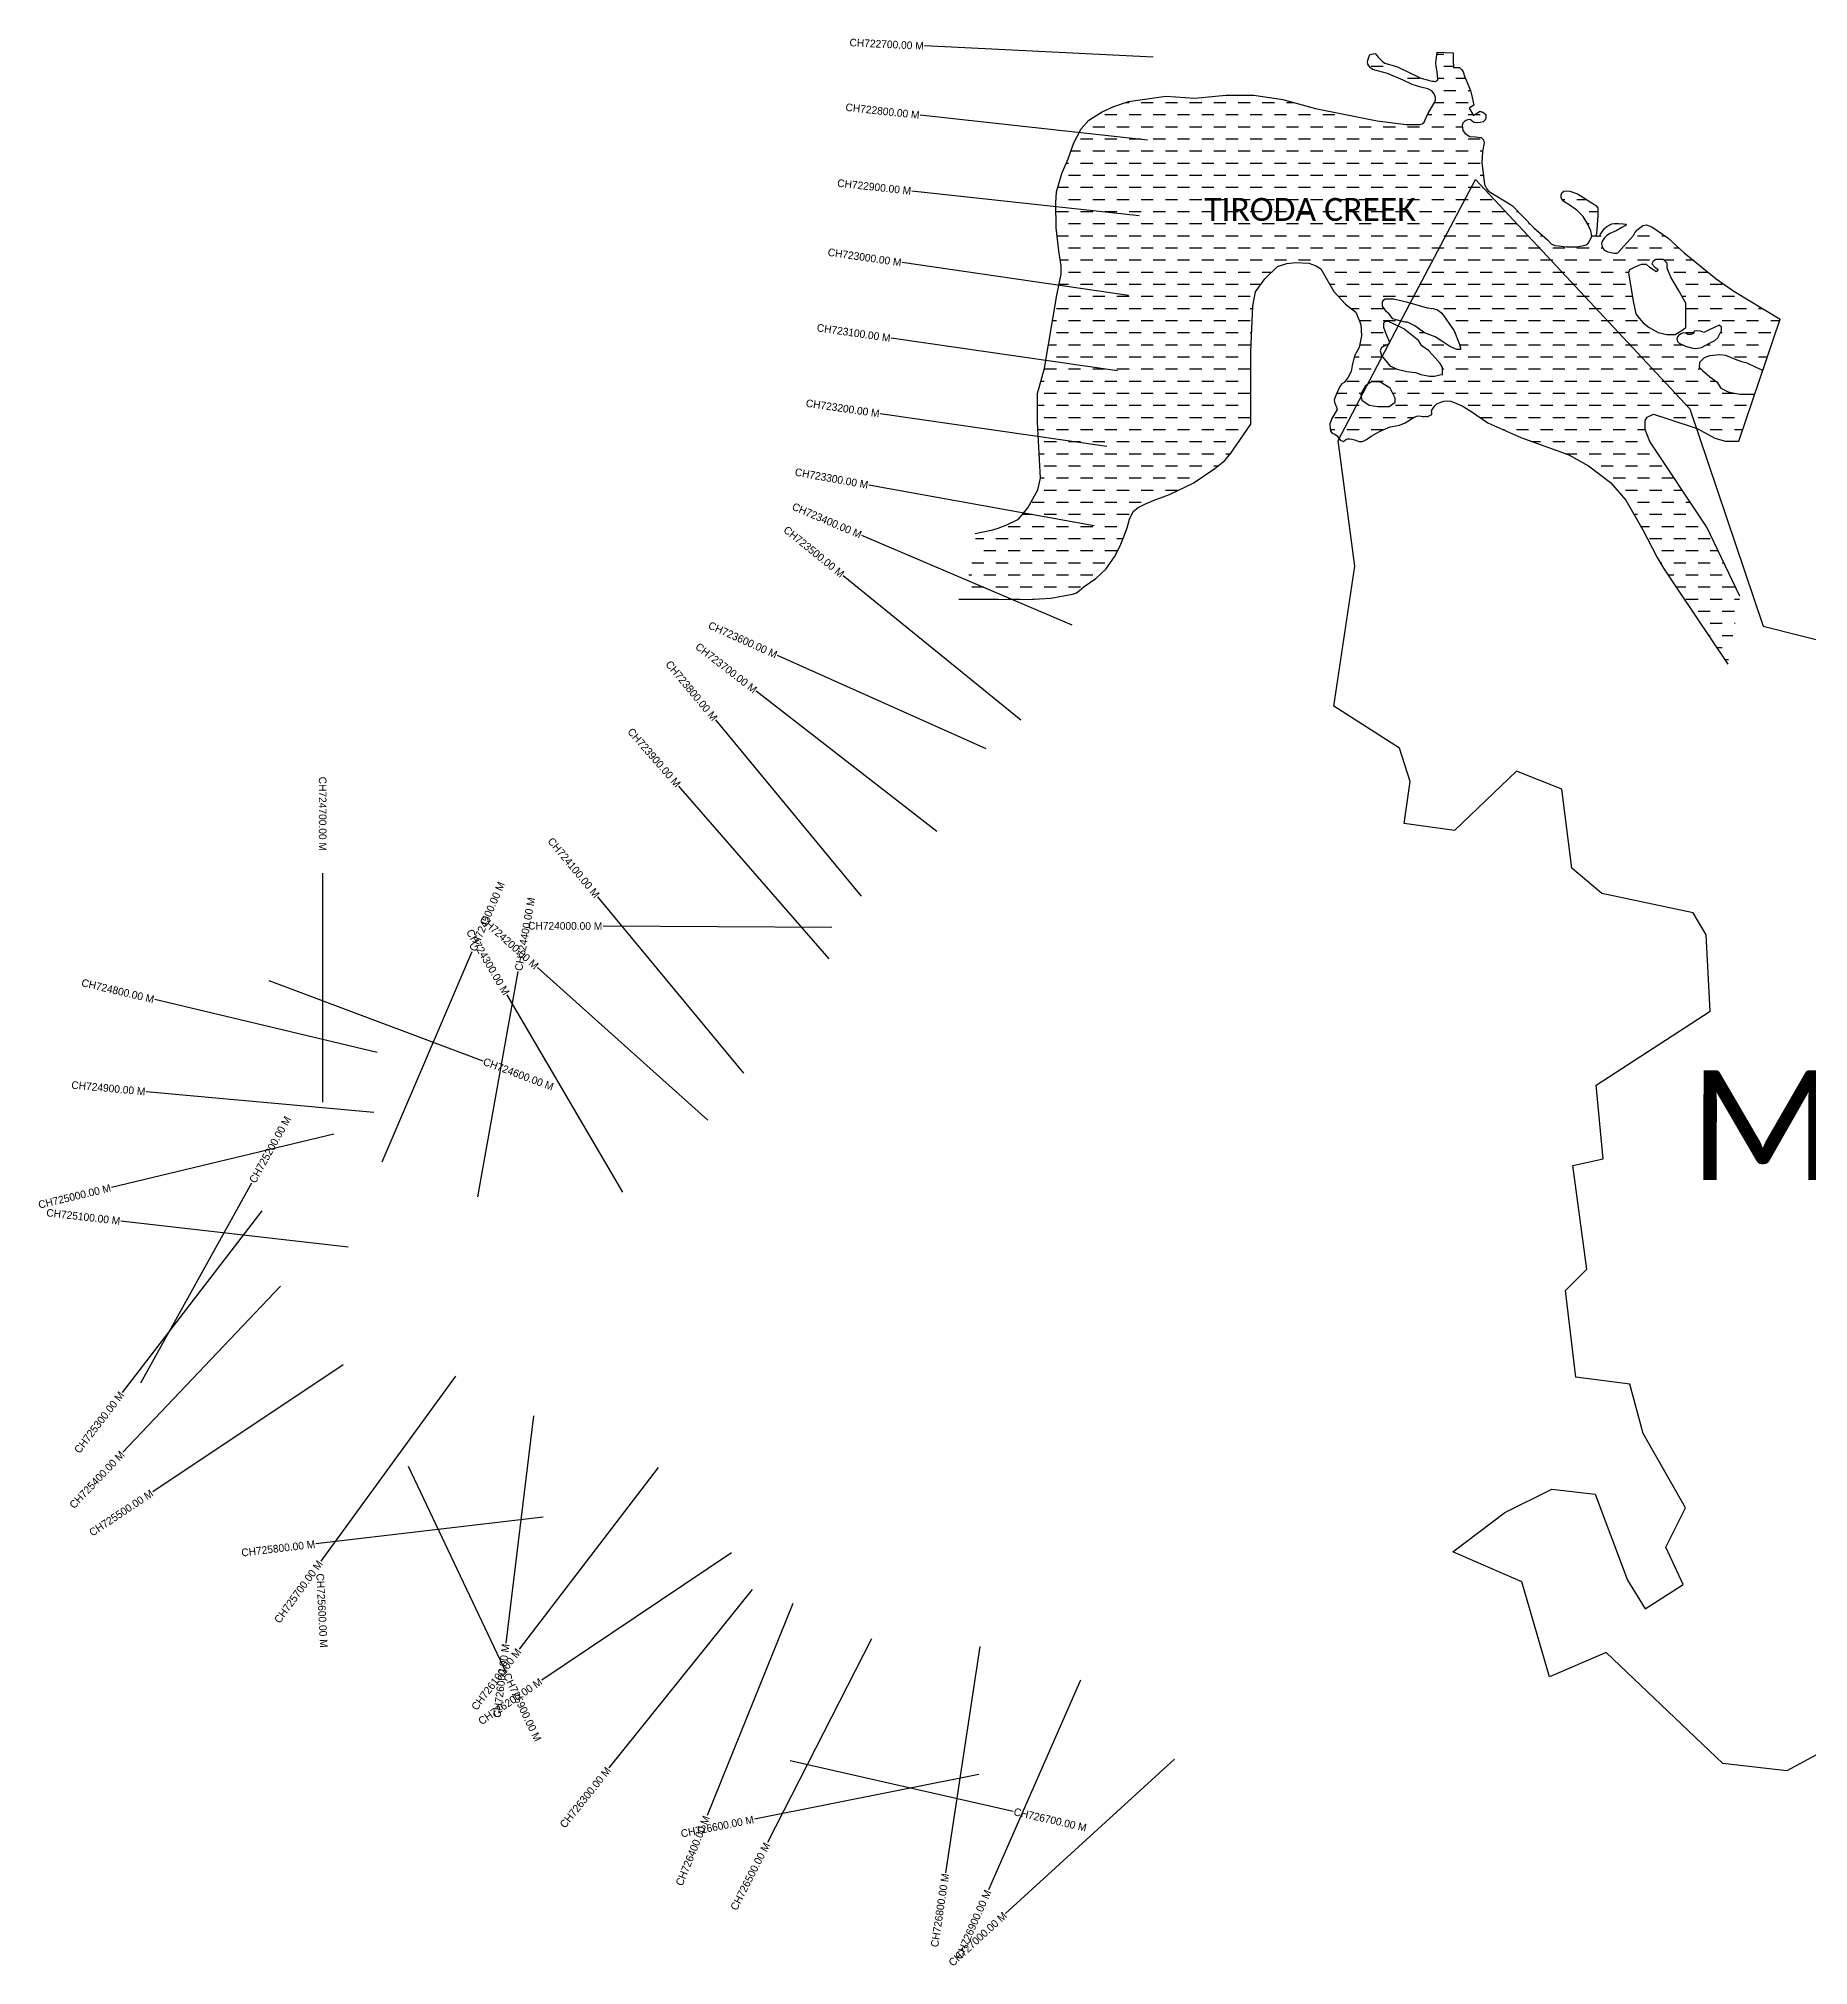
# Model space of a CAD drawing. Header units: metres. Extents: x 355535 to 359260, y 1740268 to 1742794.
# Drawn here: x 355535 to 357856, y 1740268 to 1742794 of the extents above; entities that cross this region are included whole.
import ezdxf
from ezdxf.enums import TextEntityAlignment as Align

# ---------------------------------------------------------------- set-up
doc = ezdxf.new("R2010")
doc.units = ezdxf.units.M
doc.header["$MEASUREMENT"] = 0
for name, color, linetype in [('CREEK', 132, 'Continuous'), ('CS', 134, 'Continuous'), ('CSMark', 6, 'Continuous'), ('village', 3, 'Continuous'), ('VILLAGE NAME', 250, 'Continuous')]:
    doc.layers.add(name, color=color, linetype=linetype)
doc.layers.add('CREEK TEXT', color=7, linetype='Continuous', true_color=0x000000)

msp = doc.modelspace()

# ---------------------------------------------------------------- hatches: boundary and pattern name
at = {"layer": 'CREEK'}
h = msp.add_hatch(dxfattribs=at)
h.set_pattern_fill('DASH', color=256, scale=5)
h.set_pattern_definition([(0, (0, 0), (15.875, 15.875), [15.875, -15.875])])
h.paths.add_polyline_path([(357514.1, 1742529.9), (357496.1, 1742545.6), (357468.6, 1742573.9), (357464.3, 1742577.1), (357436.7, 1742593.6), (357433.8, 1742596.9), (357431.3, 1742602.3), (357429.9, 1742613.1), (357428, 1742631.2), (357428.8, 1742645.6), (357431, 1742656.9), (357430.2, 1742661.1), (357426.8, 1742664), (357419.6, 1742664.7), (357412.2, 1742665.2), (357405.8, 1742669.2), (357403.1, 1742673.3), (357401.9, 1742679.5), (357403.1, 1742682.9), (357404.7, 1742684.7), (357406.7, 1742686.2), (357409.5, 1742687.2), (357411.2, 1742687.4), (357412.8, 1742687.2), (357414.2, 1742686.3), (357415.1, 1742685.4), (357417.5, 1742683.8), (357422.2, 1742683), (357425.9, 1742683.6), (357429.6, 1742684.5), (357431.1, 1742685.8), (357432.6, 1742687.7), (357433.3, 1742690.7), (357433.2, 1742692.3), (357432.9, 1742694), (357431.9, 1742695.1), (357430.3, 1742696.2), (357428.2, 1742697.5), (357427, 1742697.8), (357425.3, 1742698.5), (357417.1, 1742692.9), (357411.1, 1742702.6), (357417.3, 1742706.3), (357415, 1742716.2), (357412.8, 1742725.6), (357409.7, 1742733.9), (357405, 1742744.3), (357403.2, 1742750), (357401.4, 1742753.3), (357398.6, 1742755.7), (357390.5, 1742755.6), (357390.1, 1742765.4), (357390.4, 1742774.9), (357369.4, 1742775.8), (357367.8, 1742765), (357367.5, 1742763.1), (357367.5, 1742761.2), (357367.8, 1742757.1), (357369.2, 1742750.1), (357370.2, 1742740.5), (357369.7, 1742739.2), (357368.6, 1742738.3), (357367, 1742737.4), (357364.9, 1742737.6), (357362.8, 1742737.7), (357360.3, 1742738.2), (357357.8, 1742738.9), (357347.7, 1742741.9), (357329, 1742751), (357323.5, 1742753.6), (357318.1, 1742756.1), (357311.4, 1742758.4), (357305.2, 1742760.1), (357300.7, 1742761.4), (357297.5, 1742763.5), (357292.2, 1742768.7), (357287.8, 1742774), (357280.8, 1742772.6), (357278.7, 1742766.8), (357277.8, 1742763.5), (357278.3, 1742760), (357281.3, 1742755.6), (357284.7, 1742752.9), (357304.1, 1742747.9), (357324.7, 1742739.1), (357336.5, 1742733.4), (357348, 1742730.1), (357357.1, 1742727.9), (357362.2, 1742725), (357365.5, 1742721.3), (357366.9, 1742716.5), (357367, 1742713.2), (357365.7, 1742709.9), (357356.7, 1742694), (357352.1, 1742684.1), (357349.7, 1742681.8), (357346.7, 1742680.8), (357328.7, 1742680.8), (357290.8, 1742685.6), (357209.7, 1742701.9), (357166.7, 1742713.9), (357128.9, 1742719.3), (357092, 1742719.3), (357051.4, 1742715.7), (357013.7, 1742718.1), (356964.5, 1742711.3), (356945.1, 1742704.7), (356929.9, 1742697.7), (356912.4, 1742686.7), (356902.5, 1742675.1), (356893, 1742657.1), (356885.4, 1742635.8), (356877.2, 1742616.8), (356870.1, 1742592.8), (356869.4, 1742578.3), (356869.8, 1742545.6), (356873.2, 1742515.4), (356876.4, 1742495.7), (356876.4, 1742484.7), (356870.5, 1742457.4), (356854.2, 1742361.7), (356845, 1742328.4), (356845, 1742290.8), (356849.2, 1742217.4), (356845.7, 1742202), (356832.4, 1742178.6), (356820.1, 1742163.5), (356805, 1742156.3), (356799.2, 1742154.1), (356793.5, 1742151.9), (356786.7, 1742149.5), (356765.1, 1742145.4), (356755, 1742089), (356742, 1742058.8), (356793.7, 1742058.8), (356832.2, 1742058.5), (356862.6, 1742060.3), (356891.2, 1742065.5), (356896.4, 1742067), (356900.2, 1742070.2), (356906.5, 1742075.6), (356921.5, 1742086), (356934.8, 1742098.3), (356946.3, 1742114.3), (356953.6, 1742128.8), (356958.1, 1742139.5), (356962.8, 1742152.3), (356965.8, 1742163.8), (356970.5, 1742173.6), (356977.1, 1742179.2), (356986, 1742183.5), (356998.4, 1742188.4), (357018.3, 1742196.1), (357049.3, 1742210.7), (357077.9, 1742229.9), (357091, 1742240.5), (357098.8, 1742250.3), (357111.6, 1742268.4), (357124.8, 1742288.1), (357124.8, 1742383.6), (357127.5, 1742443.3), (357131.2, 1742461.5), (357143.3, 1742478.8), (357160, 1742495), (357172, 1742498.8), (357183.9, 1742500.1), (357201, 1742499.2), (357210.7, 1742495.9), (357216.9, 1742491.8), (357233.9, 1742462.3), (357249.2, 1742445.4), (357262.5, 1742435.1), (357269.2, 1742418.9), (357270, 1742404.1), (357267.1, 1742388.6), (357260.7, 1742377.9), (357257.9, 1742364.9), (357256.5, 1742357.2), (357252.7, 1742350), (357247.5, 1742343), (357244.4, 1742341.1), (357241.7, 1742337.8), (357239, 1742332.1), (357236.3, 1742325.8), (357234.4, 1742320), (357234.6, 1742317.5), (357235.2, 1742315.9), (357237.5, 1742310.7), (357238, 1742307.4), (357231.2, 1742295.5), (357228.4, 1742288.1), (357228.8, 1742282.1), (357229.6, 1742279.5), (357230.8, 1742277.4), (357233, 1742275.9), (357235.3, 1742275.2), (357238, 1742272.8), (357241.9, 1742267.2), (357246.3, 1742265.7), (357249.7, 1742268.3), (357251.8, 1742269.1), (357254.5, 1742269.1), (357257.3, 1742268.6), (357261, 1742267.6), (357264.5, 1742266.2), (357267.5, 1742265.3), (357270, 1742265.2), (357272.3, 1742265.9), (357276.6, 1742267.9), (357282.7, 1742272.3), (357294.6, 1742278.9), (357307.5, 1742284.9), (357319.8, 1742287.1), (357327.2, 1742290.1), (357339.3, 1742297.2), (357342.6, 1742298.7), (357345.4, 1742299.1), (357348.4, 1742298.7), (357350.4, 1742298.3), (357352.5, 1742298.4), (357354.3, 1742298.5), (357356.2, 1742297.9), (357362.3, 1742300.8), (357362.2, 1742302), (357362.2, 1742303.1), (357362, 1742304.5), (357362.4, 1742306.6), (357364.1, 1742309.3), (357366.3, 1742312.4), (357369, 1742314.7), (357372, 1742316.3), (357375.3, 1742317.6), (357378, 1742318.3), (357382.6, 1742319), (357387.2, 1742318.5), (357402, 1742312.2), (357413.4, 1742305.3), (357435.6, 1742289.8), (357478.9, 1742270.7), (357541.8, 1742248.2), (357567.8, 1742233.8), (357596.4, 1742211.9), (357616.5, 1742188.7), (357638.8, 1742149.6), (357658, 1742113.4), (357666.1, 1742099.5), (357686, 1742069.3), (357750.3, 1741973.8), (357766.4, 1742062.9), (357723.1, 1742153), (357648.2, 1742265.6), (357642.1, 1742281.2), (357642.1, 1742293.2), (357644.8, 1742297.3), (357652.9, 1742301.4), (357672.9, 1742294.8), (357710.2, 1742282.6), (357733.3, 1742269.9), (357747.2, 1742266.1), (357764.8, 1742266.1), (357785.6, 1742327.5), (357775.6, 1742327.5), (357766.8, 1742327.5), (357759.2, 1742329), (357751, 1742330.7), (357741.2, 1742335.6), (357736.1, 1742343.9), (357726.7, 1742350.4), (357717.4, 1742358.4), (357712.7, 1742363.1), (357713.5, 1742368.9), (357719.6, 1742375.3), (357726.6, 1742377.6), (357739.5, 1742379.2), (357747.9, 1742378.1), (357760.7, 1742373.1), (357768.7, 1742369.9), (357776, 1742368), (357787.7, 1742362.5), (357794.5, 1742359.4), (357796.2, 1742358.6), (357819, 1742425.8), (357758.5, 1742462.5), (357735, 1742478.6), (357693.1, 1742512.6), (357671.8, 1742532.6), (357650.9, 1742546.8), (357643.6, 1742549.7), (357638.8, 1742548.7), (357631, 1742542.4), (357628.7, 1742539.1), (357626.9, 1742535.4), (357606.2, 1742512.6), (357605, 1742512.2), (357603.8, 1742512.2), (357600.9, 1742512.3), (357597.2, 1742513.1), (357593, 1742514.2), (357590.6, 1742515.4), (357588, 1742517.1), (357586.7, 1742518.7), (357585.8, 1742521), (357584.8, 1742524.5), (357585.2, 1742526.5), (357586.3, 1742528.4), (357588.8, 1742532.5), (357591.4, 1742534.9), (357595.9, 1742538.1), (357603.9, 1742541.8), (357611.6, 1742546), (357617.1, 1742549.1), (357617.2, 1742549.9), (357616.7, 1742550.3), (357615.9, 1742550.4), (357613, 1742550.7), (357607.1, 1742551.3), (357601.4, 1742551.3), (357598.5, 1742550.6), (357595.6, 1742549.6), (357591.7, 1742547.2), (357588.7, 1742544.6), (357586.7, 1742541.8), (357583.6, 1742537.3), (357582.4, 1742535.6), (357580.5, 1742534.8), (357578.1, 1742534.5), (357577.6, 1742535.8), (357578.2, 1742538.7), (357578.8, 1742543.3), (357579, 1742549.1), (357580.2, 1742561.6), (357579.8, 1742571.8), (357577.2, 1742574.7), (357573.5, 1742577.5), (357553.2, 1742590), (357543.4, 1742593.8), (357539.5, 1742594.1), (357535.3, 1742593.6), (357532.9, 1742591.5), (357532, 1742588.7), (357531.9, 1742585.4), (357532.7, 1742583), (357533.7, 1742581.2), (357536.6, 1742579), (357542.5, 1742575.8), (357552.4, 1742568.5), (357560.9, 1742560.3), (357567.4, 1742549.6), (357570.6, 1742541.6), (357572, 1742534.8), (357568.8, 1742527.1), (357566, 1742523.7), (357561.6, 1742522.3), (357552.1, 1742520.7), (357539, 1742520.7), (357528.4, 1742521.8), (357523.5, 1742522.5), (357518.8, 1742524.7)])
h.paths.add_polyline_path([(357299.2, 1742451.1), (357301.3, 1742452.6), (357305.4, 1742452.6), (357311.9, 1742452.6), (357321.8, 1742450.3), (357328.6, 1742448.6), (357342.8, 1742444.5), (357356.1, 1742440.7), (357364.2, 1742439.7), (357369.9, 1742438), (357375.5, 1742433.5), (357384.5, 1742420.6), (357391.6, 1742410.4), (357398, 1742393.8), (357400.1, 1742388.4), (357400.1, 1742385.9), (357395.3, 1742385.9), (357386.1, 1742390.1), (357375.4, 1742397.1), (357366.5, 1742402.9), (357352.9, 1742408.1), (357339.9, 1742417.3), (357330.6, 1742422), (357327.2, 1742422), (357317.4, 1742424.5), (357311.1, 1742426.2), (357305.5, 1742433.5), (357302.9, 1742435.3), (357297.7, 1742442.8), (357297.7, 1742448.6)], flags=16)
h.paths.add_polyline_path([(357301.3, 1742422.8), (357305.3, 1742422.8), (357312.7, 1742419.2), (357325.5, 1742413), (357336.6, 1742404.4), (357345, 1742397.9), (357349.1, 1742390.8), (357357.9, 1742384.7), (357363.3, 1742378.9), (357373.4, 1742367.6), (357376.1, 1742362.3), (357376.1, 1742357.3), (357376.1, 1742353.3), (357372.9, 1742352.7), (357365.8, 1742351.3), (357359.2, 1742351.3), (357347.7, 1742353.5), (357340.8, 1742356.1), (357329.6, 1742357.1), (357316.8, 1742360.2), (357307.2, 1742364.7), (357296.2, 1742378.4), (357294.5, 1742384.2), (357295.7, 1742387.7), (357298, 1742389.7), (357302, 1742391.4), (357304.7, 1742392.6), (357305.8, 1742393.7), (357306.6, 1742395.8), (357305.4, 1742398.9), (357301.3, 1742409.4), (357299.1, 1742415.4), (357299.1, 1742420.6)], flags=16)
h.paths.add_polyline_path([(357283.4, 1742343.9), (357294.2, 1742343.9), (357307.6, 1742335.4), (357314.1, 1742322.1), (357314.1, 1742317), (357306.5, 1742311.4), (357291.4, 1742311.4), (357280.1, 1742313), (357270.3, 1742319.6), (357269.3, 1742326.7), (357270.9, 1742330.9), (357275.5, 1742338.3)], flags=16)
h.paths.add_polyline_path([(357620.3, 1742486.6), (357621.6, 1742490.3), (357630.4, 1742495), (357636.7, 1742497.4), (357643.8, 1742497.4), (357647.6, 1742494.1), (357656.3, 1742487.8), (357659, 1742490.8), (357654.8, 1742494.1), (357650.9, 1742498.3), (357652.6, 1742501.9), (357655.9, 1742504), (357659.2, 1742504.1), (357666.3, 1742504.1), (357671.1, 1742499.3), (357671.1, 1742492.6), (357675.8, 1742480.7), (357685.7, 1742463.9), (357695.6, 1742446.9), (357695.6, 1742426.9), (357695.6, 1742414.9), (357689.1, 1742410.6), (357681.5, 1742405.6), (357670.3, 1742405.6), (357659, 1742408.5), (357647.1, 1742414.8), (357639.4, 1742421.2), (357634.4, 1742427.1), (357629.9, 1742432.8), (357626.4, 1742449.4)], flags=16)
h.paths.add_polyline_path([(357683.8, 1742399.9), (357684.6, 1742402.5), (357685.8, 1742404.6), (357688.8, 1742406.5), (357692.5, 1742407.9), (357695.5, 1742407.3), (357698, 1742405.8), (357701.8, 1742405.8), (357705.5, 1742407.1), (357706.5, 1742409.9), (357709.4, 1742410.7), (357714.8, 1742410.1), (357719.2, 1742408.5), (357725.1, 1742411.3), (357731.8, 1742414.5), (357739.1, 1742417.9), (357742.2, 1742415.5), (357742.2, 1742411.2), (357737.5, 1742401.4), (357733.6, 1742398), (357726.6, 1742394.2), (357716.1, 1742388.6), (357708, 1742387.6), (357703, 1742388.1), (357695.1, 1742390.4), (357686.5, 1742394.4), (357684.6, 1742396.4)], flags=16)
h.paths.add_polyline_path([(357055.1, 1742534.2), (357350.7, 1742534.2), (357350.7, 1742606.9), (357055.1, 1742606.9)], flags=24)

# ---------------------------------------------------------------- linework, layer by layer
at = {"layer": 'CREEK', "flags": 128}
for points in [[(356763.5, 1742145.1), (356786.7, 1742149.5), (356793.5, 1742151.9), (356799.2, 1742154.1), (356805, 1742156.3), (356820.1, 1742163.5), (356832.4, 1742178.6), (356845.7, 1742202), (356849.2, 1742217.4), (356845, 1742290.8), (356845, 1742328.4), (356854.2, 1742361.7), (356870.5, 1742457.4), (356876.4, 1742484.7), (356876.4, 1742495.7), (356873.2, 1742515.4), (356869.8, 1742545.6), (356869.4, 1742578.3), (356870.1, 1742592.8), (356877.2, 1742616.8), (356885.4, 1742635.8), (356893, 1742657.1), (356902.5, 1742675.1), (356912.4, 1742686.7), (356929.9, 1742697.7), (356945.1, 1742704.7), (356964.5, 1742711.3), (357013.7, 1742718.1), (357051.4, 1742715.7), (357092, 1742719.3), (357128.9, 1742719.3), (357166.7, 1742713.9), (357209.7, 1742701.9), (357290.8, 1742685.6), (357328.7, 1742680.8), (357346.7, 1742680.8), (357349.7, 1742681.8), (357352.1, 1742684.1), (357356.7, 1742694), (357365.7, 1742709.9), (357367, 1742713.2), (357366.9, 1742716.5), (357365.5, 1742721.3), (357362.2, 1742725), (357357.1, 1742727.9), (357348, 1742730.1), (357336.5, 1742733.4), (357324.7, 1742739.1), (357304.1, 1742747.9), (357284.7, 1742752.9), (357281.3, 1742755.6), (357278.3, 1742760), (357277.8, 1742763.5), (357278.7, 1742766.8), (357280.8, 1742772.6), (357287.8, 1742774), (357292.2, 1742768.7), (357297.5, 1742763.5), (357300.7, 1742761.4), (357305.2, 1742760.1), (357311.4, 1742758.4), (357318.1, 1742756.1), (357323.5, 1742753.6), (357329, 1742751), (357347.7, 1742741.9), (357357.8, 1742738.9), (357360.3, 1742738.2), (357362.8, 1742737.7), (357364.9, 1742737.6), (357367, 1742737.4), (357368.6, 1742738.3), (357369.7, 1742739.2), (357370.2, 1742740.5), (357369.2, 1742750.1), (357367.8, 1742757.1), (357367.5, 1742761.2), (357367.5, 1742763.1), (357367.8, 1742765), (357369.4, 1742775.8), (357390.4, 1742774.9), (357390.1, 1742765.4), (357390.5, 1742755.6), (357398.6, 1742755.7), (357401.4, 1742753.3), (357403.2, 1742750), (357405, 1742744.3), (357409.7, 1742733.9), (357412.8, 1742725.6), (357415, 1742716.2), (357417.3, 1742706.3), (357411.1, 1742702.6), (357417.1, 1742692.9), (357425.3, 1742698.5), (357427, 1742697.8), (357428.2, 1742697.5), (357430.3, 1742696.2), (357431.9, 1742695.1), (357432.9, 1742694), (357433.2, 1742692.3), (357433.3, 1742690.7), (357432.6, 1742687.7), (357431.1, 1742685.8), (357429.6, 1742684.5), (357425.9, 1742683.6), (357422.2, 1742683), (357417.5, 1742683.8), (357415.1, 1742685.4), (357414.2, 1742686.3), (357412.8, 1742687.2), (357411.2, 1742687.4), (357409.5, 1742687.2), (357406.7, 1742686.2), (357404.7, 1742684.7), (357403.1, 1742682.9), (357401.9, 1742679.5), (357403.1, 1742673.3), (357405.8, 1742669.2), (357412.2, 1742665.2), (357419.6, 1742664.7), (357426.8, 1742664), (357430.2, 1742661.1), (357431, 1742656.9), (357428.8, 1742645.6), (357428, 1742631.2), (357429.9, 1742613.1), (357431.3, 1742602.3), (357433.8, 1742596.9), (357436.7, 1742593.6), (357464.3, 1742577.1), (357468.6, 1742573.9), (357496.1, 1742545.6), (357514.1, 1742529.9), (357518.8, 1742524.7), (357523.5, 1742522.5), (357528.4, 1742521.8), (357539, 1742520.7), (357552.1, 1742520.7), (357561.6, 1742522.3), (357566, 1742523.7), (357568.8, 1742527.1), (357572, 1742534.8), (357570.6, 1742541.6), (357567.4, 1742549.6), (357560.9, 1742560.3), (357552.4, 1742568.5), (357542.5, 1742575.8), (357536.6, 1742579), (357533.7, 1742581.2), (357532.7, 1742583), (357531.9, 1742585.4), (357532, 1742588.7), (357532.9, 1742591.5), (357535.3, 1742593.6), (357539.5, 1742594.1), (357543.4, 1742593.8), (357553.2, 1742590), (357573.5, 1742577.5), (357577.2, 1742574.7), (357579.8, 1742571.8), (357580.2, 1742561.6), (357579, 1742549.1), (357578.8, 1742543.3), (357578.2, 1742538.7), (357577.7, 1742536.3), (357577.7, 1742535.5), (357577.9, 1742535), (357578.7, 1742534.6), (357580.5, 1742534.8), (357582.4, 1742535.6), (357583.6, 1742537.3), (357586.7, 1742541.8), (357588.7, 1742544.6), (357591.7, 1742547.2), (357595.6, 1742549.6), (357598.5, 1742550.6), (357601.4, 1742551.3), (357607.1, 1742551.3), (357613, 1742550.7), (357615.9, 1742550.4), (357616.7, 1742550.3), (357617.2, 1742549.9), (357617.1, 1742549.1), (357611.6, 1742546), (357603.9, 1742541.8), (357595.9, 1742538.1), (357591.4, 1742534.9), (357588.8, 1742532.5), (357586.3, 1742528.4), (357585.2, 1742526.5), (357584.8, 1742524.5), (357585.8, 1742521), (357586.7, 1742518.7), (357588, 1742517.1), (357590.6, 1742515.4), (357593, 1742514.2), (357597.2, 1742513.1), (357600.9, 1742512.3), (357603.8, 1742512.2), (357605, 1742512.2), (357606.2, 1742512.6), (357626.9, 1742535.4), (357628.7, 1742539.1), (357631, 1742542.4), (357638.8, 1742548.7), (357643.6, 1742549.7), (357650.9, 1742546.8), (357671.8, 1742532.6), (357693.1, 1742512.6), (357735, 1742478.6), (357758.5, 1742462.5), (357819, 1742425.8)], [(356742, 1742058.8), (356793.7, 1742058.8), (356832.2, 1742058.5), (356862.6, 1742060.3), (356891.2, 1742065.5), (356896.4, 1742067), (356900.2, 1742070.2), (356906.5, 1742075.6), (356921.5, 1742086), (356934.8, 1742098.3), (356946.3, 1742114.3), (356953.6, 1742128.8), (356958.1, 1742139.5), (356962.8, 1742152.3), (356965.8, 1742163.8), (356970.5, 1742173.6), (356977.1, 1742179.2), (356986, 1742183.5), (356998.4, 1742188.4), (357018.3, 1742196.1), (357049.3, 1742210.7), (357077.9, 1742229.9), (357091, 1742240.5), (357098.8, 1742250.3), (357111.6, 1742268.4), (357124.8, 1742288.1), (357124.8, 1742383.6), (357127.5, 1742443.3), (357131.2, 1742461.5), (357143.3, 1742478.8), (357160, 1742495), (357172, 1742498.8), (357183.9, 1742500.1), (357201, 1742499.2), (357210.7, 1742495.9), (357216.9, 1742491.8), (357233.9, 1742462.3), (357249.2, 1742445.4), (357262.5, 1742435.1), (357269.2, 1742418.9), (357270, 1742404.1), (357267.1, 1742388.6), (357260.7, 1742377.9), (357257.9, 1742364.9), (357256.5, 1742357.2), (357252.7, 1742350), (357247.5, 1742343), (357244.4, 1742341.1), (357241.7, 1742337.8), (357239, 1742332.1), (357236.3, 1742325.8), (357234.4, 1742320), (357234.6, 1742317.5), (357235.2, 1742315.9), (357237.5, 1742310.7), (357238, 1742307.4), (357231.2, 1742295.5), (357228.4, 1742288.1), (357228.8, 1742282.1), (357229.6, 1742279.5), (357230.8, 1742277.4), (357233, 1742275.9), (357235.3, 1742275.2), (357238, 1742272.8), (357241.9, 1742267.2), (357246.3, 1742265.7), (357249.7, 1742268.3), (357251.8, 1742269.1), (357254.5, 1742269.1), (357257.3, 1742268.6), (357261, 1742267.6), (357264.5, 1742266.2), (357267.5, 1742265.3), (357270, 1742265.2), (357272.3, 1742265.9), (357276.6, 1742267.9), (357282.7, 1742272.3), (357294.6, 1742278.9), (357307.5, 1742284.9), (357319.8, 1742287.1), (357327.2, 1742290.1), (357339.3, 1742297.2), (357342.6, 1742298.7), (357345.4, 1742299.1), (357348.4, 1742298.7), (357350.4, 1742298.3), (357352.5, 1742298.4), (357354.3, 1742298.5), (357356.2, 1742297.9), (357362.3, 1742300.8), (357362.2, 1742302), (357362.2, 1742303.1), (357362, 1742304.5), (357362.4, 1742306.6), (357364.1, 1742309.3), (357366.3, 1742312.4), (357369, 1742314.7), (357372, 1742316.3), (357375.3, 1742317.6), (357378, 1742318.3), (357382.6, 1742319), (357387.2, 1742318.5), (357402, 1742312.2), (357413.4, 1742305.3), (357435.6, 1742289.8), (357478.9, 1742270.7), (357541.8, 1742248.2), (357567.8, 1742233.8), (357596.4, 1742211.9), (357616.5, 1742188.7), (357638.8, 1742149.6), (357658, 1742113.4), (357666.1, 1742099.5), (357686, 1742069.3), (357750.3, 1741973.8)], [(357766.4, 1742062.9), (357723.1, 1742153), (357648.2, 1742265.6), (357642.1, 1742281.2), (357642.1, 1742293.2), (357644.8, 1742297.3), (357652.9, 1742301.4), (357672.9, 1742294.8), (357710.2, 1742282.6), (357733.3, 1742269.9), (357747.2, 1742266.1), (357764.8, 1742266.1), (357819, 1742425.8)], [(357796.2, 1742358.6), (357794.5, 1742359.4), (357787.7, 1742362.5), (357776, 1742368), (357768.7, 1742369.9), (357760.7, 1742373.1), (357747.9, 1742378.1), (357739.5, 1742379.2), (357726.6, 1742377.6), (357719.6, 1742375.3), (357713.5, 1742368.9), (357712.7, 1742363.1), (357717.4, 1742358.4), (357726.7, 1742350.4), (357736.1, 1742343.9), (357741.2, 1742335.6), (357751, 1742330.7), (357759.2, 1742329), (357766.8, 1742327.5), (357775.6, 1742327.5), (357785.6, 1742327.5)]]:
    msp.add_lwpolyline(points, dxfattribs=at)
for points in [[(357620.3, 1742486.6), (357626.4, 1742449.4), (357629.9, 1742432.8), (357634.4, 1742427.1), (357639.4, 1742421.2), (357647.1, 1742414.8), (357659, 1742408.5), (357670.3, 1742405.6), (357681.5, 1742405.6), (357689.1, 1742410.6), (357695.6, 1742414.9), (357695.6, 1742426.9), (357695.6, 1742446.9), (357685.7, 1742463.9), (357675.8, 1742480.7), (357671.1, 1742492.6), (357671.1, 1742499.3), (357666.3, 1742504.1), (357659.2, 1742504.1), (357655.9, 1742504), (357652.6, 1742501.9), (357650.9, 1742498.3), (357654.8, 1742494.1), (357659, 1742490.8), (357656.3, 1742487.8), (357647.6, 1742494.1), (357643.8, 1742497.4), (357636.7, 1742497.4), (357630.4, 1742495), (357621.6, 1742490.3)], [(357302.9, 1742435.3), (357297.7, 1742442.8), (357297.7, 1742448.6), (357299.2, 1742451.1), (357301.3, 1742452.6), (357305.4, 1742452.6), (357311.9, 1742452.6), (357321.8, 1742450.3), (357328.6, 1742448.6), (357342.8, 1742444.5), (357356.1, 1742440.7), (357364.2, 1742439.7), (357369.9, 1742438), (357375.5, 1742433.5), (357384.5, 1742420.6), (357391.6, 1742410.4), (357398, 1742393.8), (357400.1, 1742388.4), (357400.1, 1742385.9), (357395.3, 1742385.9), (357386.1, 1742390.1), (357375.4, 1742397.1), (357366.5, 1742402.9), (357352.9, 1742408.1), (357339.9, 1742417.3), (357330.6, 1742422), (357327.2, 1742422), (357317.4, 1742424.5), (357311.1, 1742426.2), (357305.5, 1742433.5)], [(357296.2, 1742378.4), (357307.2, 1742364.7), (357316.8, 1742360.2), (357329.6, 1742357.1), (357340.8, 1742356.1), (357347.7, 1742353.5), (357359.2, 1742351.3), (357365.8, 1742351.3), (357372.9, 1742352.7), (357376.1, 1742353.3), (357376.1, 1742357.3), (357376.1, 1742362.3), (357373.4, 1742367.6), (357363.3, 1742378.9), (357357.9, 1742384.7), (357349.1, 1742390.8), (357345, 1742397.9), (357336.6, 1742404.4), (357325.5, 1742413), (357312.7, 1742419.2), (357305.3, 1742422.8), (357301.3, 1742422.8), (357299.1, 1742420.6), (357299.1, 1742415.4), (357301.3, 1742409.4), (357305.4, 1742398.9), (357306.6, 1742395.8), (357305.8, 1742393.7), (357304.7, 1742392.6), (357302, 1742391.4), (357298, 1742389.7), (357295.7, 1742387.7), (357294.5, 1742384.2)], [(357686.5, 1742394.4), (357695.1, 1742390.4), (357703, 1742388.1), (357708, 1742387.6), (357716.1, 1742388.6), (357726.6, 1742394.2), (357733.6, 1742398), (357737.5, 1742401.4), (357742.2, 1742411.2), (357742.2, 1742415.5), (357739.1, 1742417.9), (357731.8, 1742414.5), (357725.1, 1742411.3), (357719.2, 1742408.5), (357714.8, 1742410.1), (357709.4, 1742410.7), (357706.5, 1742409.9), (357705.5, 1742407.1), (357701.8, 1742405.8), (357698, 1742405.8), (357695.5, 1742407.3), (357692.5, 1742407.9), (357688.8, 1742406.5), (357685.8, 1742404.6), (357684.6, 1742402.5), (357683.8, 1742399.9), (357684.6, 1742396.4)], [(357270.3, 1742319.6), (357280.1, 1742313), (357291.4, 1742311.4), (357306.5, 1742311.4), (357314.1, 1742317), (357314.1, 1742322.1), (357307.6, 1742335.4), (357294.2, 1742343.9), (357283.4, 1742343.9), (357275.5, 1742338.3), (357270.9, 1742330.9), (357269.3, 1742326.7)]]:
    msp.add_lwpolyline(points, close=True, dxfattribs=at)
at = {"layer": 'CS'}
for p, q in [((356996.7, 1742769.3), (356697, 1742783.9)), ((356989.6, 1742660.5), (356691.4, 1742693.2)), ((356978.7, 1742561.1), (356680.5, 1742593.8)), ((356964.6, 1742456.9), (356667.7, 1742499.9)), ((356950.3, 1742357.9), (356653.4, 1742400.9)), ((356950.3, 1742357.9), (356653.4, 1742400.9)), ((356935.9, 1742258.9), (356639, 1742301.9)), ((356935.9, 1742258.9), (356639, 1742301.9)), ((356919.3, 1742155.1), (356624.1, 1742208.3)), ((356890.6, 1742024.8), (356614.7, 1742142.5)), ((356823.4, 1741900.4), (356590.5, 1742089.6)), ((356778, 1741862.5), (356504.2, 1741985.2)), ((356713.3, 1741754.3), (356476.3, 1741938.2)), ((356614.5, 1741669.4), (356423.2, 1741900.5)), ((356572, 1741587.4), (356375, 1741813.7)), ((355907.8, 1741399.6), (355907.8, 1741699.6)), ((355907.8, 1741399.6), (355907.8, 1741699.6)), ((356460.1, 1741437.6), (356268.7, 1741668.7)), ((356575.5, 1741628.7), (356275.5, 1741630.3)), ((355985.7, 1741321.4), (356103.8, 1741597.1)), ((356111.2, 1741275.6), (356164.2, 1741570.9)), ((356111.2, 1741275.6), (356164.2, 1741570.9)), ((356412.9, 1741375.8), (356189.4, 1741575.9)), ((356412.9, 1741375.8), (356189.4, 1741575.9)), ((355837.1, 1741559.1), (356117.9, 1741453.7)), ((355979.4, 1741464.6), (355687.5, 1741533.9)), ((356301.5, 1741281.5), (356149.7, 1741540.3)), ((355975, 1741385.8), (355676.3, 1741413.3)), ((355922.5, 1741357.5), (355630.8, 1741287.7)), ((355669.2, 1741031.6), (355814.7, 1741294)), ((355941.3, 1741209.3), (355643.3, 1741243.7)), ((355827.9, 1741256.9), (355645, 1741019.2)), ((355852.5, 1741158.3), (355645.9, 1740940.8)), ((355934.5, 1741055.3), (355684.9, 1740888.8)), ((356081.9, 1741040.5), (355905.3, 1740798)), ((356184.4, 1740988.3), (356148.1, 1740690.5)), ((356020, 1740922.5), (356148.4, 1740651.4)), ((356347.9, 1740920.9), (356165.6, 1740682.6)), ((356196.8, 1740855.8), (355898.9, 1740820.5)), ((356444.1, 1740809), (356195.1, 1740641.8)), ((356470.9, 1740761), (356283.2, 1740527)), ((356524.3, 1740742.6), (356411.8, 1740464.5)), ((356627.4, 1740696.3), (356491, 1740429.1)), ((356769.4, 1740686.1), (356724.6, 1740389.5)), ((356901.5, 1740641.9), (356780.8, 1740367.2)), ((356520.9, 1740536.5), (356813.5, 1740470.1)), ((357025, 1740538.4), (356803.4, 1740336)), ((356768.4, 1740518.2), (356474.1, 1740459.8))]:
    msp.add_line(p, q, dxfattribs=at)
at = {"layer": 'village', "color": 3, "true_color": 0x00ff00}
msp.add_polyline3d([(357922.7, 1740574.3, 0), (357827.8, 1740523, 0), (357743.9, 1740532.7, 0), (357590.7, 1740678, 0), (357516.7, 1740646.4, 0), (357480.3, 1740771, 0), (357389.8, 1740810, 0), (357458.2, 1740861.9, 0), (357519.7, 1740892.1, 0), (357576.6, 1740885.8, 0), (357618.9, 1740772.8, 0), (357642.2, 1740735.3, 0), (357691.7, 1740767.2, 0), (357669.3, 1740816.4, 0), (357695.1, 1740868, 0), (357639.5, 1740965.1, 0), (357621.9, 1741030.1, 0), (357551.3, 1741039, 0), (357537.8, 1741152.9, 0), (357565.5, 1741180.7, 0), (357547.4, 1741316.7, 0), (357586.8, 1741325.4, 0), (357577.8, 1741421.7, 0), (357727.3, 1741518.7, 0), (357721.9, 1741618.7, 0), (357705, 1741647.9, 0), (357585.3, 1741673.1, 0), (357546, 1741706.2, 0), (357532.9, 1741809.8, 0), (357473.2, 1741833.2, 0), (357392.1, 1741755.6, 0), (357326.2, 1741764.9, 0), (357333.8, 1741819.9, 0), (357319.9, 1741863.4, 0), (357233.6, 1741918.8, 0), (357261.5, 1742101.9, 0), (357239.5, 1742267, 0), (357333.2, 1742445.1, 0), (357419.7, 1742609.1, 0), (357700.8, 1742308.4, 0), (357796.9, 1742023.5, 0), (357897.3, 1741997.9, 0)], dxfattribs=at)

# ---------------------------------------------------------------- texts
at = {"layer": 'CREEK TEXT', "insert": (356908.6, 1742584.7), "char_height": 30, "attachment_point": 1}
msp.add_mtext_dynamic_manual_height_columns('\\pxqc;{\\fCalibri|b0|i0|c0|p34;TIRODA CREEK}', width=587.816, gutter_width=1, heights=[0], dxfattribs=at)
at = {"layer": 'CSMark'}
for s, rotation, p in [('CH722700.00 M', 357.2179, (356696, 1742783.9)), ('CH722800.00 M', 353.7515, (356690.4, 1742693.3)), ('CH722900.00 M', 353.7515, (356679.5, 1742593.9)), ('CH723000.00 M', 351.7575, (356666.7, 1742500)), ('CH723100.00 M', 351.7575, (356652.4, 1742401)), ('CH723100.00 M', 351.7575, (356652.4, 1742401)), ('CH723200.00 M', 351.7575, (356638, 1742302.1)), ('CH723300.00 M', 349.7697, (356623.1, 1742208.5)), ('CH723300.00 M', 349.7697, (356623.1, 1742208.5)), ('CH723400.00 M', 336.8878, (356613.8, 1742142.9)), ('CH723400.00 M', 336.8878, (356613.8, 1742142.9)), ('CH723500.00 M', 320.8986, (356589.8, 1742090.3)), ('CH723500.00 M', 320.8986, (356589.8, 1742090.3)), ('CH723600.00 M', 335.8597, (356503.3, 1741985.6)), ('CH723700.00 M', 322.1833, (356475.5, 1741938.8)), ('CH723800.00 M', 309.5981, (356422.6, 1741901.3)), ('CH723900.00 M', 311.0422, (356374.4, 1741814.4)), ('CH724100.00 M', 309.6306, (356268.1, 1741669.4)), ('CH724300.00 M', 300.3999, (356149.2, 1741541.1)), ('CH724200.00 M', 318.1622, (356188.7, 1741576.5)), ('CH724000.00 M', 359.7011, (356274.5, 1741630.3)), ('CH724800.00 M', 346.6526, (355686.6, 1741534.1)), ('CH724800.00 M', 346.6526, (355686.6, 1741534.1)), ('CH724900.00 M', 354.7376, (355675.3, 1741413.4)), ('CH725000.00 M', 13.4551, (355629.8, 1741287.4)), ('CH725100.00 M', 353.4163, (355642.3, 1741243.8)), ('CH725300.00 M', 52.417, (355644.4, 1741018.4)), ('CH725400.00 M', 46.4822, (355645.3, 1740940)), ('CH725400.00 M', 46.4822, (355645.3, 1740940)), ('CH725500.00 M', 33.7021, (355684.1, 1740888.2)), ('CH725500.00 M', 33.7021, (355684.1, 1740888.2)), ('CH725800.00 M', 6.76, (355897.9, 1740820.4)), ('CH725700.00 M', 53.9371, (355904.7, 1740797.2)), ('CH726000.00 M', 83.0354, (356147.9, 1740689.5)), ('CH726100.00 M', 52.5743, (356165, 1740681.8)), ('CH726200.00 M', 33.8806, (356194.2, 1740641.2)), ('CH726300.00 M', 51.2656, (356282.6, 1740526.2)), ('CH726400.00 M', 67.9685, (356411.4, 1740463.5)), ('CH726600.00 M', 11.2273, (356473.1, 1740459.6)), ('CH726500.00 M', 62.9666, (356490.6, 1740428.2)), ('CH726800.00 M', 81.4122, (356724.5, 1740388.5)), ('CH726900.00 M', 66.2741, (356780.4, 1740366.3)), ('CH727000.00 M', 42.4101, (356802.7, 1740335.4))]:
    msp.add_text(s, height=10, rotation=rotation, dxfattribs=at).set_placement(p, align=Align.MIDDLE_RIGHT)
for s, rotation, p in [('CH724700.00 M', 270, (355907.8, 1741826.2)), ('CH724500.00 M', 66.8123, (356104.2, 1741598.1)), ('CH724400.00 M', 79.8281, (356164.4, 1741571.9)), ('CH724600.00 M', 339.4329, (356118.9, 1741453.4)), ('CH724600.00 M', 339.4329, (356118.9, 1741453.4)), ('CH725200.00 M', 61.0045, (355815.2, 1741294.8)), ('CH725600.00 M', 272.9428, (355904.4, 1740781.8)), ('CH725600.00 M', 272.9428, (355904.4, 1740781.8)), ('CH725900.00 M', 295.3401, (356148.8, 1740650.5)), ('CH726700.00 M', 347.2166, (356814.4, 1740469.9))]:
    msp.add_text(s, height=10, rotation=rotation, dxfattribs=at).set_placement(p, align=Align.MIDDLE_LEFT)
at = {"layer": 'VILLAGE NAME', "insert": (357700.3, 1741441.4), "char_height": 143.7, "attachment_point": 1, "rotation": 359.9793}
msp.add_mtext_dynamic_manual_height_columns('{\\fCalibri|b0|i0|c0|p34;MHARTALE}', width=1418, gutter_width=718.5, heights=[0], dxfattribs=at)

doc.saveas('drawing.dxf')
